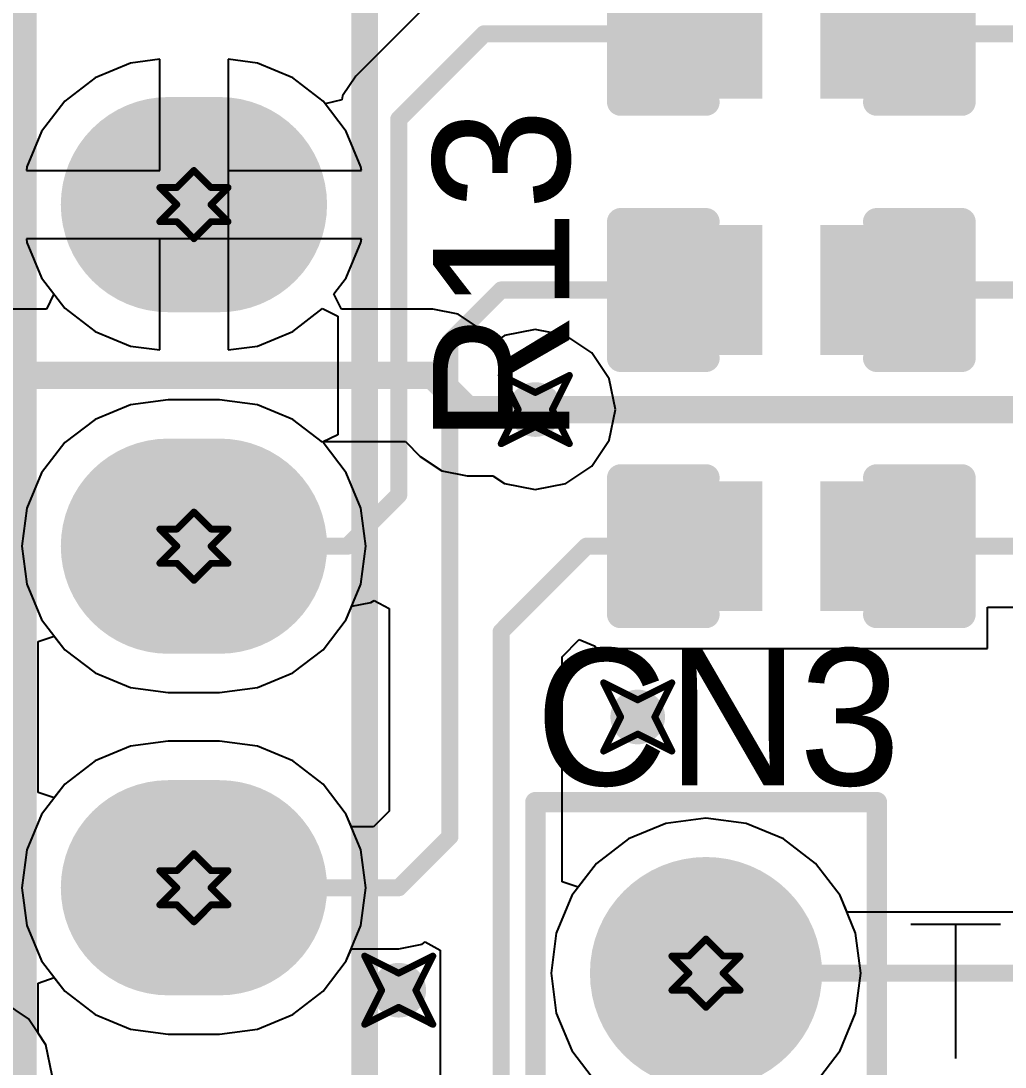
# Model space of a CAD drawing. Header units: millimetres. Extents: x 2.26 to 6.57, y 1.2 to 4.64.
# Drawn here: x 2.7576 to 3.0459, y 3.6506 to 3.9569 of the extents above; entities that cross this region are included whole.
import ezdxf

# ---------------------------------------------------------------- set-up
doc = ezdxf.new("R2010")
doc.units = ezdxf.units.MM
doc.header["$MEASUREMENT"] = 0
for name, color, linetype in [('BottomLayer', 5, 'Continuous'), ('BottomSolder', 6, 'Continuous'), ('DrillDrawing', 1, 'Continuous'), ('MultiLayer', 9, 'Continuous'), ('PadHoleLayer', 156, 'Continuous'), ('TopLayer', 1, 'Continuous'), ('TopOverlay', 2, 'Continuous'), ('TopPaste', 8, 'Continuous'), ('TopSolder', 216, 'Continuous'), ('ViaHoleLayer', 16, 'Continuous')]:
    doc.layers.add(name, color=color, linetype=linetype)

# ---------------------------------------------------------------- blocks, each defined once
blk = doc.blocks.new('1_6P_88')
at = {"layer": 'BottomLayer', "const_width": 0.055}
for points in [[(0.2, 0.0075), (0.2, -0.0075)], [(0.3, 0.0075), (0.3, -0.0075)], [(0.4, 0.0075), (0.4, -0.0075)]]:
    blk.add_lwpolyline(points, dxfattribs=at)
at = {"layer": 'BottomLayer', "const_width": 0.0275}
for points in [[(0.18625, 0.0075, 1), (0.21375, 0.0075, 1)], [(0.28625, 0.0075, 1), (0.31375, 0.0075, 1)], [(0.38625, 0.0075, 1), (0.41375, 0.0075, 1)], [(0.18625, -0.0075, 1), (0.21375, -0.0075, 1)], [(0.28625, -0.0075, 1), (0.31375, -0.0075, 1)], [(0.38625, -0.0075, 1), (0.41375, -0.0075, 1)]]:
    blk.add_lwpolyline(points, format="xyb", close=True, dxfattribs=at)
at = {"layer": 'BottomSolder', "const_width": 0.063}
for points in [[(0.2, 0.0075), (0.2, -0.0075)], [(0.3, 0.0075), (0.3, -0.0075)], [(0.4, 0.0075), (0.4, -0.0075)]]:
    blk.add_lwpolyline(points, dxfattribs=at)
at = {"layer": 'BottomSolder', "const_width": 0.0315}
for points in [[(0.18425, 0.0075, 1), (0.21575, 0.0075, 1)], [(0.28425, 0.0075, 1), (0.31575, 0.0075, 1)], [(0.38425, 0.0075, 1), (0.41575, 0.0075, 1)], [(0.18425, -0.0075, 1), (0.21575, -0.0075, 1)], [(0.28425, -0.0075, 1), (0.31575, -0.0075, 1)], [(0.38425, -0.0075, 1), (0.41575, -0.0075, 1)]]:
    blk.add_lwpolyline(points, format="xyb", close=True, dxfattribs=at)
at = {"layer": 'MultiLayer', "const_width": 0.055}
for points in [[(0.2, 0.0075), (0.2, -0.0075)], [(0.3, 0.0075), (0.3, -0.0075)], [(0.4, 0.0075), (0.4, -0.0075)]]:
    blk.add_lwpolyline(points, dxfattribs=at)
at = {"layer": 'MultiLayer', "const_width": 0.0275}
for points in [[(0.18625, 0.0075, 1), (0.21375, 0.0075, 1)], [(0.28625, 0.0075, 1), (0.31375, 0.0075, 1)], [(0.38625, 0.0075, 1), (0.41375, 0.0075, 1)], [(0.18625, -0.0075, 1), (0.21375, -0.0075, 1)], [(0.28625, -0.0075, 1), (0.31375, -0.0075, 1)], [(0.38625, -0.0075, 1), (0.41375, -0.0075, 1)]]:
    blk.add_lwpolyline(points, format="xyb", close=True, dxfattribs=at)
at = {"layer": 'PadHoleLayer', "const_width": 0.02}
for points in [[(0.19, 0, 1), (0.21, 0, 1)], [(0.29, 0, 1), (0.31, 0, 1)], [(0.39, 0, 1), (0.41, 0, 1)]]:
    blk.add_lwpolyline(points, format="xyb", close=True, dxfattribs=at)
at = {"layer": 'TopLayer', "const_width": 0.055}
for points in [[(0.2, 0.0075), (0.2, -0.0075)], [(0.3, 0.0075), (0.3, -0.0075)], [(0.4, 0.0075), (0.4, -0.0075)]]:
    blk.add_lwpolyline(points, dxfattribs=at)
at = {"layer": 'TopLayer', "const_width": 0.0275}
for points in [[(0.18625, 0.0075, 1), (0.21375, 0.0075, 1)], [(0.28625, 0.0075, 1), (0.31375, 0.0075, 1)], [(0.38625, 0.0075, 1), (0.41375, 0.0075, 1)], [(0.18625, -0.0075, 1), (0.21375, -0.0075, 1)], [(0.28625, -0.0075, 1), (0.31375, -0.0075, 1)], [(0.38625, -0.0075, 1), (0.41375, -0.0075, 1)]]:
    blk.add_lwpolyline(points, format="xyb", close=True, dxfattribs=at)
at = {"layer": 'TopOverlay', "const_width": 0.00787}
for points in [[(0.55, 0.05), (-0.05, 0.05)], [(0.55, -0.05), (-0.05, -0.05)]]:
    blk.add_lwpolyline(points, dxfattribs=at)
at = {"layer": 'TopSolder', "const_width": 0.063}
for points in [[(0.2, 0.0075), (0.2, -0.0075)], [(0.3, 0.0075), (0.3, -0.0075)], [(0.4, 0.0075), (0.4, -0.0075)]]:
    blk.add_lwpolyline(points, dxfattribs=at)
at = {"layer": 'TopSolder', "const_width": 0.0315}
for points in [[(0.18425, 0.0075, 1), (0.21575, 0.0075, 1)], [(0.28425, 0.0075, 1), (0.31575, 0.0075, 1)], [(0.38425, 0.0075, 1), (0.41575, 0.0075, 1)], [(0.18425, -0.0075, 1), (0.21575, -0.0075, 1)], [(0.28425, -0.0075, 1), (0.31575, -0.0075, 1)], [(0.38425, -0.0075, 1), (0.41575, -0.0075, 1)]]:
    blk.add_lwpolyline(points, format="xyb", close=True, dxfattribs=at)
blk = doc.blocks.new('SIP2_2_54_92')
at = {"layer": 'BottomLayer', "const_width": 0.03}
for points in [[(-0.015, 0, 1), (0.015, 0, 1)], [(0.085, 0, 1), (0.115, 0, 1)]]:
    blk.add_lwpolyline(points, format="xyb", close=True, dxfattribs=at)
at = {"layer": 'BottomSolder', "const_width": 0.034}
for points in [[(-0.017, 0, 1), (0.017, 0, 1)], [(0.083, 0, 1), (0.117, 0, 1)]]:
    blk.add_lwpolyline(points, format="xyb", close=True, dxfattribs=at)
at = {"layer": 'MultiLayer', "const_width": 0.03}
for points in [[(-0.015, 0, 1), (0.015, 0, 1)], [(0.085, 0, 1), (0.115, 0, 1)]]:
    blk.add_lwpolyline(points, format="xyb", close=True, dxfattribs=at)
at = {"layer": 'PadHoleLayer', "const_width": 0.02}
for points in [[(-0.01, 0, 1), (0.01, 0, 1)], [(0.09, 0, 1), (0.11, 0, 1)]]:
    blk.add_lwpolyline(points, format="xyb", close=True, dxfattribs=at)
at = {"layer": 'TopLayer', "const_width": 0.03}
for points in [[(-0.015, 0, 1), (0.015, 0, 1)], [(0.085, 0, 1), (0.115, 0, 1)]]:
    blk.add_lwpolyline(points, format="xyb", close=True, dxfattribs=at)
at = {"layer": 'TopOverlay', "const_width": 0.006}
for points in [[(-0.04996, 0.04996), (-0.04996, -0.05004)], [(-0.04996, 0.04996), (0.15004, 0.04996)], [(0.05004, 0.04996), (0.05004, -0.05004)], [(0.15004, 0.04996), (0.15004, -0.05004)], [(-0.04996, -0.05004), (0.15004, -0.05004)]]:
    blk.add_lwpolyline(points, dxfattribs=at)
at = {"layer": 'TopOverlay'}
for points, const_width in [([(-0.05146, 0.04996, 1), (-0.04846, 0.04996, 1)], 0.003), ([(-0.05146, 0.04996, 1), (-0.04846, 0.04996, 1)], 0.003), ([(0.04854, 0.04996, 1), (0.05154, 0.04996, 1)], 0.003), ([(0.14854, 0.04996, 1), (0.15154, 0.04996, 1)], 0.003), ([(0.14854, 0.04996, 1), (0.15154, 0.04996, 1)], 0.003), ([(-0.05146, -0.05004, 1), (-0.04846, -0.05004, 1)], 0.003), ([(-0.05146, -0.05004, 1), (-0.04846, -0.05004, 1)], 0.003), ([(0.04854, -0.05004, 1), (0.05154, -0.05004, 1)], 0.003), ([(0.14854, -0.05004, 1), (0.15154, -0.05004, 1)], 0.003), ([(0.14854, -0.05004, 1), (0.15154, -0.05004, 1)], 0.003), ([(0.00516, -0.075, 1), (-0.005, -0.075, 1)], 0.01), ([(-0.0075, -0.075, 1), (-0.0025, -0.075, 1)], 0.005), ([(0.00266, -0.075, 1), (0.00766, -0.075, 1)], 0.005)]:
    blk.add_lwpolyline(points, format="xyb", close=True, dxfattribs=dict(at, const_width=const_width))
at = {"layer": 'TopSolder', "const_width": 0.034}
for points in [[(-0.017, 0, 1), (0.017, 0, 1)], [(0.083, 0, 1), (0.117, 0, 1)]]:
    blk.add_lwpolyline(points, format="xyb", close=True, dxfattribs=at)
blk = doc.blocks.new('0603R_125')
at = {"layer": 'TopLayer'}
for points in [[(-0.0125, 0.015), (-0.0425, 0.015), (-0.0125, -0.015), (-0.0425, -0.015)], [(0.0425, 0.015), (0.0125, 0.015), (0.0425, -0.015), (0.0125, -0.015)]]:
    blk.add_solid(points, dxfattribs=at)
at = {"layer": 'TopOverlay', "const_width": 0.008}
for points in [[(-0.025, 0.02), (-0.05, 0.02)], [(-0.05, 0.02), (-0.05, -0.02)], [(0.05, 0.02), (0.025, 0.02)], [(0.05, 0.02), (0.05, -0.02)], [(-0.025, -0.02), (-0.05, -0.02)], [(0.05, -0.02), (0.025, -0.02)]]:
    blk.add_lwpolyline(points, dxfattribs=at)
at = {"layer": 'TopOverlay', "const_width": 0.004}
for points in [[(-0.052, 0.02, 1), (-0.048, 0.02, 1)], [(-0.052, 0.02, 1), (-0.048, 0.02, 1)], [(-0.027, 0.02, 1), (-0.023, 0.02, 1)], [(0.023, 0.02, 1), (0.027, 0.02, 1)], [(0.048, 0.02, 1), (0.052, 0.02, 1)], [(0.048, 0.02, 1), (0.052, 0.02, 1)], [(-0.052, -0.02, 1), (-0.048, -0.02, 1)], [(-0.052, -0.02, 1), (-0.048, -0.02, 1)], [(-0.027, -0.02, 1), (-0.023, -0.02, 1)], [(0.023, -0.02, 1), (0.027, -0.02, 1)], [(0.048, -0.02, 1), (0.052, -0.02, 1)], [(0.048, -0.02, 1), (0.052, -0.02, 1)]]:
    blk.add_lwpolyline(points, format="xyb", close=True, dxfattribs=at)
at = {"layer": 'TopPaste'}
for points in [[(-0.0125, 0.015), (-0.0425, 0.015), (-0.0125, -0.015), (-0.0425, -0.015)], [(0.0425, 0.015), (0.0125, 0.015), (0.0425, -0.015), (0.0125, -0.015)]]:
    blk.add_solid(points, dxfattribs=at)
at = {"layer": 'TopSolder'}
for points in [[(-0.0085, 0.019), (-0.0465, 0.019), (-0.0085, -0.019), (-0.0465, -0.019)], [(0.0465, 0.019), (0.0085, 0.019), (0.0465, -0.019), (0.0085, -0.019)]]:
    blk.add_solid(points, dxfattribs=at)
blk = doc.blocks.new('0603R_126')
at = {"layer": 'TopLayer'}
for points in [[(-0.0125, 0.015), (-0.0425, 0.015), (-0.0125, -0.015), (-0.0425, -0.015)], [(0.0425, 0.015), (0.0125, 0.015), (0.0425, -0.015), (0.0125, -0.015)]]:
    blk.add_solid(points, dxfattribs=at)
at = {"layer": 'TopOverlay', "const_width": 0.008}
for points in [[(-0.025, 0.02), (-0.05, 0.02)], [(-0.05, 0.02), (-0.05, -0.02)], [(0.05, 0.02), (0.025, 0.02)], [(0.05, 0.02), (0.05, -0.02)], [(-0.025, -0.02), (-0.05, -0.02)], [(0.05, -0.02), (0.025, -0.02)]]:
    blk.add_lwpolyline(points, dxfattribs=at)
at = {"layer": 'TopOverlay', "const_width": 0.004}
for points in [[(-0.052, 0.02, 1), (-0.048, 0.02, 1)], [(-0.052, 0.02, 1), (-0.048, 0.02, 1)], [(-0.027, 0.02, 1), (-0.023, 0.02, 1)], [(0.023, 0.02, 1), (0.027, 0.02, 1)], [(0.048, 0.02, 1), (0.052, 0.02, 1)], [(0.048, 0.02, 1), (0.052, 0.02, 1)], [(-0.052, -0.02, 1), (-0.048, -0.02, 1)], [(-0.052, -0.02, 1), (-0.048, -0.02, 1)], [(-0.027, -0.02, 1), (-0.023, -0.02, 1)], [(0.023, -0.02, 1), (0.027, -0.02, 1)], [(0.048, -0.02, 1), (0.052, -0.02, 1)], [(0.048, -0.02, 1), (0.052, -0.02, 1)]]:
    blk.add_lwpolyline(points, format="xyb", close=True, dxfattribs=at)
at = {"layer": 'TopPaste'}
for points in [[(-0.0125, 0.015), (-0.0425, 0.015), (-0.0125, -0.015), (-0.0425, -0.015)], [(0.0425, 0.015), (0.0125, 0.015), (0.0425, -0.015), (0.0125, -0.015)]]:
    blk.add_solid(points, dxfattribs=at)
at = {"layer": 'TopSolder'}
for points in [[(-0.0085, 0.019), (-0.0465, 0.019), (-0.0085, -0.019), (-0.0465, -0.019)], [(0.0465, 0.019), (0.0085, 0.019), (0.0465, -0.019), (0.0085, -0.019)]]:
    blk.add_solid(points, dxfattribs=at)
blk = doc.blocks.new('0603R_127')
at = {"layer": 'TopLayer'}
for points in [[(-0.0125, 0.015), (-0.0425, 0.015), (-0.0125, -0.015), (-0.0425, -0.015)], [(0.0425, 0.015), (0.0125, 0.015), (0.0425, -0.015), (0.0125, -0.015)]]:
    blk.add_solid(points, dxfattribs=at)
at = {"layer": 'TopOverlay', "const_width": 0.008}
for points in [[(-0.025, 0.02), (-0.05, 0.02)], [(-0.05, 0.02), (-0.05, -0.02)], [(0.05, 0.02), (0.025, 0.02)], [(0.05, 0.02), (0.05, -0.02)], [(-0.025, -0.02), (-0.05, -0.02)], [(0.05, -0.02), (0.025, -0.02)]]:
    blk.add_lwpolyline(points, dxfattribs=at)
at = {"layer": 'TopOverlay', "const_width": 0.004}
for points in [[(-0.052, 0.02, 1), (-0.048, 0.02, 1)], [(-0.052, 0.02, 1), (-0.048, 0.02, 1)], [(-0.027, 0.02, 1), (-0.023, 0.02, 1)], [(0.023, 0.02, 1), (0.027, 0.02, 1)], [(0.048, 0.02, 1), (0.052, 0.02, 1)], [(0.048, 0.02, 1), (0.052, 0.02, 1)], [(-0.052, -0.02, 1), (-0.048, -0.02, 1)], [(-0.052, -0.02, 1), (-0.048, -0.02, 1)], [(-0.027, -0.02, 1), (-0.023, -0.02, 1)], [(0.023, -0.02, 1), (0.027, -0.02, 1)], [(0.048, -0.02, 1), (0.052, -0.02, 1)], [(0.048, -0.02, 1), (0.052, -0.02, 1)]]:
    blk.add_lwpolyline(points, format="xyb", close=True, dxfattribs=at)
at = {"layer": 'TopPaste'}
for points in [[(-0.0125, 0.015), (-0.0425, 0.015), (-0.0125, -0.015), (-0.0425, -0.015)], [(0.0425, 0.015), (0.0125, 0.015), (0.0425, -0.015), (0.0125, -0.015)]]:
    blk.add_solid(points, dxfattribs=at)
at = {"layer": 'TopSolder'}
for points in [[(-0.0085, 0.019), (-0.0465, 0.019), (-0.0085, -0.019), (-0.0465, -0.019)], [(0.0465, 0.019), (0.0085, 0.019), (0.0465, -0.019), (0.0085, -0.019)]]:
    blk.add_solid(points, dxfattribs=at)

msp = doc.modelspace()

# ---------------------------------------------------------------- linework, layer by layer
at = {"layer": 'BottomLayer'}
for p, q in [((2.79827, 3.94569), (2.78967, 3.94456)), ((2.79827, 3.91315), (2.79827, 3.94569)), ((2.82686, 3.94456), (2.81827, 3.94569)), ((2.81827, 3.94569), (2.81827, 3.91315)), ((2.78967, 3.94456), (2.77933, 3.94027)), ((2.8372, 3.94027), (2.82686, 3.94456)), ((2.77933, 3.94027), (2.77046, 3.93346)), ((2.84608, 3.93346), (2.8372, 3.94027)), ((2.77046, 3.93346), (2.76364, 3.92458)), ((2.85289, 3.92458), (2.84608, 3.93346)), ((2.76364, 3.92458), (2.75936, 3.91424)), ((2.85717, 3.91424), (2.85289, 3.92458)), ((2.75936, 3.91424), (2.75922, 3.91315)), ((2.85732, 3.91315), (2.85717, 3.91424)), ((2.75922, 3.91315), (2.79827, 3.91315)), ((2.81827, 3.91315), (2.85732, 3.91315)), ((2.85732, 3.89315), (2.75922, 3.89315)), ((2.75922, 3.89315), (2.75936, 3.89205)), ((2.85717, 3.89205), (2.85732, 3.89315)), ((2.75936, 3.89205), (2.76364, 3.88172)), ((2.85289, 3.88172), (2.85717, 3.89205)), ((2.76364, 3.88172), (2.76726, 3.87701)), ((2.84928, 3.87701), (2.85289, 3.88172)), ((2.76726, 3.87701), (2.76505, 3.87252)), ((2.85149, 3.87252), (2.84928, 3.87701)), ((2.76505, 3.87252), (2.75327, 3.87252)), ((2.87827, 3.87252), (2.85149, 3.87252)), ((2.88568, 3.87105), (2.87827, 3.87252)), ((2.89197, 3.86685), (2.88568, 3.87105)), ((2.89612, 3.86269), (2.89197, 3.86685)), ((2.90827, 3.8666), (2.89929, 3.86482)), ((2.91724, 3.86482), (2.90827, 3.8666)), ((2.89929, 3.86482), (2.89612, 3.86269)), ((2.92485, 3.85973), (2.91724, 3.86482)), ((2.92993, 3.85212), (2.92485, 3.85973)), ((2.93172, 3.84315), (2.92993, 3.85212)), ((2.92993, 3.83418), (2.93172, 3.84315)), ((2.84608, 3.83346), (2.84619, 3.83378)), ((2.85289, 3.82458), (2.84608, 3.83346)), ((2.84619, 3.83378), (2.87024, 3.83378)), ((2.87024, 3.83378), (2.87457, 3.82945)), ((2.92485, 3.82657), (2.92993, 3.83418)), ((2.87457, 3.82945), (2.88085, 3.82525)), ((2.91724, 3.82148), (2.92485, 3.82657)), ((2.85717, 3.81424), (2.85289, 3.82458)), ((2.88085, 3.82525), (2.88827, 3.82378)), ((2.88827, 3.82378), (2.89586, 3.82378)), ((2.89586, 3.82378), (2.89929, 3.82148)), ((2.89929, 3.82148), (2.90827, 3.8197)), ((2.90827, 3.8197), (2.91724, 3.82148)), ((2.85863, 3.80315), (2.85717, 3.81424)), ((2.85717, 3.79205), (2.85863, 3.80315)), ((2.85289, 3.78172), (2.85717, 3.79205)), ((2.84608, 3.77284), (2.85289, 3.78172)), ((2.76264, 3.77525), (2.76737, 3.77685)), ((2.76737, 3.77685), (2.77046, 3.77284)), ((2.76264, 3.73105), (2.76264, 3.77525)), ((2.77046, 3.77284), (2.77933, 3.76603)), ((2.8372, 3.76603), (2.84608, 3.77284)), ((2.77933, 3.76603), (2.78967, 3.76174)), ((2.82686, 3.76174), (2.8372, 3.76603)), ((2.78967, 3.76174), (2.80077, 3.76028)), ((2.81577, 3.76028), (2.82686, 3.76174)), ((2.80077, 3.76028), (2.81577, 3.76028)), ((2.80077, 3.74602), (2.78967, 3.74456)), ((2.81577, 3.74602), (2.80077, 3.74602)), ((2.82686, 3.74456), (2.81577, 3.74602)), ((2.78967, 3.74456), (2.77933, 3.74027)), ((2.8372, 3.74027), (2.82686, 3.74456)), ((2.77933, 3.74027), (2.77046, 3.73346)), ((2.84608, 3.73346), (2.8372, 3.74027)), ((2.76737, 3.72944), (2.76264, 3.73105)), ((2.77046, 3.73346), (2.76737, 3.72944)), ((2.85289, 3.72458), (2.84608, 3.73346)), ((2.85717, 3.71424), (2.85289, 3.72458)), ((2.94652, 3.72199), (2.93557, 3.71746)), ((2.95827, 3.72354), (2.94652, 3.72199)), ((2.97002, 3.72199), (2.95827, 3.72354)), ((2.98096, 3.71746), (2.97002, 3.72199)), ((2.93557, 3.71746), (2.92617, 3.71024)), ((2.99036, 3.71024), (2.98096, 3.71746)), ((2.85863, 3.70315), (2.85717, 3.71424)), ((2.92617, 3.71024), (2.91896, 3.70084)), ((2.99758, 3.70084), (2.99036, 3.71024)), ((2.85717, 3.69205), (2.85863, 3.70315)), ((2.91896, 3.70084), (2.91443, 3.6899)), ((3.00211, 3.6899), (2.99758, 3.70084)), ((2.85289, 3.68172), (2.85717, 3.69205)), ((2.91443, 3.6899), (2.91288, 3.67815)), ((3.00366, 3.67815), (3.00211, 3.6899)), ((2.84608, 3.67284), (2.85289, 3.68172)), ((2.76264, 3.67525), (2.76737, 3.67685)), ((2.76737, 3.67685), (2.77046, 3.67284)), ((2.91288, 3.67815), (2.91443, 3.6664)), ((3.00211, 3.6664), (3.00366, 3.67815)), ((2.76264, 3.66056), (2.76264, 3.67525)), ((2.77046, 3.67284), (2.77933, 3.66603)), ((2.8372, 3.66603), (2.84608, 3.67284)), ((2.91443, 3.6664), (2.91896, 3.65546)), ((2.99758, 3.65546), (3.00211, 3.6664)), ((2.77933, 3.66603), (2.78967, 3.66174)), ((2.82686, 3.66174), (2.8372, 3.66603)), ((2.76493, 3.65712), (2.76264, 3.66056)), ((2.78967, 3.66174), (2.80077, 3.66028)), ((2.80077, 3.66028), (2.81577, 3.66028)), ((2.81577, 3.66028), (2.82686, 3.66174)), ((2.76672, 3.64815), (2.76493, 3.65712)), ((2.91896, 3.65546), (2.92617, 3.64606)), ((2.99036, 3.64606), (2.99758, 3.65546))]:
    msp.add_line(p, q, dxfattribs=at)
at = {"layer": 'BottomLayer', "const_width": 0.008}
for points in [[(2.75327, 3.85315), (2.87827, 3.85315)], [(2.87827, 3.85315), (2.88827, 3.84315)], [(2.88827, 3.84315), (2.90827, 3.84315)]]:
    msp.add_lwpolyline(points, dxfattribs=at)
at = {"layer": 'BottomLayer'}
for points, const_width in [([(2.87627, 3.85315, 1), (2.88027, 3.85315, 1)], 0.004), ([(2.87627, 3.85315, 1), (2.88027, 3.85315, 1)], 0.004), ([(2.90427, 3.84315, 1), (2.91227, 3.84315, 1)], 0.008), ([(2.88627, 3.84315, 1), (2.89027, 3.84315, 1)], 0.004), ([(2.88627, 3.84315, 1), (2.89027, 3.84315, 1)], 0.004), ([(2.90627, 3.84315, 1), (2.91027, 3.84315, 1)], 0.004), ([(2.93427, 3.75315, 1), (2.94227, 3.75315, 1)], 0.008), ([(2.86427, 3.67315, 1), (2.87227, 3.67315, 1)], 0.008)]:
    msp.add_lwpolyline(points, format="xyb", close=True, dxfattribs=dict(at, const_width=const_width))
at = {"layer": 'DrillDrawing', "const_width": 0.002}
for points in [[(2.80327, 3.90815), (2.80827, 3.91315)], [(2.80827, 3.91315), (2.81327, 3.90815)], [(2.79827, 3.90815), (2.80327, 3.90315)], [(2.79827, 3.90815), (2.80327, 3.90815)], [(2.81327, 3.90815), (2.81827, 3.90815)], [(2.81327, 3.90315), (2.81827, 3.90815)], [(2.79827, 3.89815), (2.80327, 3.90315)], [(2.81327, 3.90315), (2.81827, 3.89815)], [(2.79827, 3.89815), (2.80327, 3.89815)], [(2.80327, 3.89815), (2.80827, 3.89315)], [(2.80827, 3.89315), (2.81327, 3.89815)], [(2.81327, 3.89815), (2.81827, 3.89815)], [(2.89827, 3.85315), (2.90827, 3.84815)], [(2.89827, 3.85315), (2.90327, 3.84315)], [(2.90827, 3.84815), (2.91827, 3.85315)], [(2.91327, 3.84315), (2.91827, 3.85315)], [(2.89827, 3.83315), (2.90327, 3.84315)], [(2.91327, 3.84315), (2.91827, 3.83315)], [(2.89827, 3.83315), (2.90827, 3.83815)], [(2.90827, 3.83815), (2.91827, 3.83315)], [(2.80327, 3.80815), (2.80827, 3.81315)], [(2.80827, 3.81315), (2.81327, 3.80815)], [(2.79827, 3.80815), (2.80327, 3.80315)], [(2.79827, 3.80815), (2.80327, 3.80815)], [(2.81327, 3.80815), (2.81827, 3.80815)], [(2.81327, 3.80315), (2.81827, 3.80815)], [(2.79827, 3.79815), (2.80327, 3.80315)], [(2.81327, 3.80315), (2.81827, 3.79815)], [(2.79827, 3.79815), (2.80327, 3.79815)], [(2.80327, 3.79815), (2.80827, 3.79315)], [(2.80827, 3.79315), (2.81327, 3.79815)], [(2.81327, 3.79815), (2.81827, 3.79815)], [(2.92827, 3.76315), (2.93827, 3.75815)], [(2.92827, 3.76315), (2.93327, 3.75315)], [(2.93827, 3.75815), (2.94827, 3.76315)], [(2.94327, 3.75315), (2.94827, 3.76315)], [(2.92827, 3.74315), (2.93327, 3.75315)], [(2.94327, 3.75315), (2.94827, 3.74315)], [(2.92827, 3.74315), (2.93827, 3.74815)], [(2.93827, 3.74815), (2.94827, 3.74315)], [(2.80327, 3.70815), (2.80827, 3.71315)], [(2.80827, 3.71315), (2.81327, 3.70815)], [(2.79827, 3.70815), (2.80327, 3.70315)], [(2.79827, 3.70815), (2.80327, 3.70815)], [(2.81327, 3.70815), (2.81827, 3.70815)], [(2.81327, 3.70315), (2.81827, 3.70815)], [(2.79827, 3.69815), (2.80327, 3.70315)], [(2.81327, 3.70315), (2.81827, 3.69815)], [(2.79827, 3.69815), (2.80327, 3.69815)], [(2.80327, 3.69815), (2.80827, 3.69315)], [(2.80827, 3.69315), (2.81327, 3.69815)], [(2.81327, 3.69815), (2.81827, 3.69815)], [(2.95327, 3.68315), (2.95827, 3.68815)], [(2.95827, 3.68815), (2.96327, 3.68315)], [(2.85827, 3.68315), (2.86827, 3.67815)], [(2.85827, 3.68315), (2.86327, 3.67315)], [(2.86827, 3.67815), (2.87827, 3.68315)], [(2.87327, 3.67315), (2.87827, 3.68315)], [(2.94827, 3.68315), (2.95327, 3.67815)], [(2.94827, 3.68315), (2.95327, 3.68315)], [(2.96327, 3.68315), (2.96827, 3.68315)], [(2.96327, 3.67815), (2.96827, 3.68315)], [(2.94827, 3.67315), (2.95327, 3.67815)], [(2.96327, 3.67815), (2.96827, 3.67315)], [(2.85827, 3.66315), (2.86327, 3.67315)], [(2.87327, 3.67315), (2.87827, 3.66315)], [(2.94827, 3.67315), (2.95327, 3.67315)], [(2.95327, 3.67315), (2.95827, 3.66815)], [(2.95827, 3.66815), (2.96327, 3.67315)], [(2.96327, 3.67315), (2.96827, 3.67315)], [(2.85827, 3.66315), (2.86827, 3.66815)], [(2.86827, 3.66815), (2.87827, 3.66315)]]:
    msp.add_lwpolyline(points, dxfattribs=at)
at = {"layer": 'DrillDrawing', "const_width": 0.001}
for points in [[(2.80777, 3.91315, 1), (2.80877, 3.91315, 1)], [(2.80777, 3.91315, 1), (2.80877, 3.91315, 1)], [(2.79777, 3.90815, 1), (2.79877, 3.90815, 1)], [(2.79777, 3.90815, 1), (2.79877, 3.90815, 1)], [(2.80277, 3.90815, 1), (2.80377, 3.90815, 1)], [(2.80277, 3.90815, 1), (2.80377, 3.90815, 1)], [(2.81277, 3.90815, 1), (2.81377, 3.90815, 1)], [(2.81277, 3.90815, 1), (2.81377, 3.90815, 1)], [(2.81777, 3.90815, 1), (2.81877, 3.90815, 1)], [(2.81777, 3.90815, 1), (2.81877, 3.90815, 1)], [(2.80277, 3.90315, 1), (2.80377, 3.90315, 1)], [(2.80277, 3.90315, 1), (2.80377, 3.90315, 1)], [(2.81277, 3.90315, 1), (2.81377, 3.90315, 1)], [(2.81277, 3.90315, 1), (2.81377, 3.90315, 1)], [(2.79777, 3.89815, 1), (2.79877, 3.89815, 1)], [(2.79777, 3.89815, 1), (2.79877, 3.89815, 1)], [(2.80277, 3.89815, 1), (2.80377, 3.89815, 1)], [(2.80277, 3.89815, 1), (2.80377, 3.89815, 1)], [(2.81277, 3.89815, 1), (2.81377, 3.89815, 1)], [(2.81277, 3.89815, 1), (2.81377, 3.89815, 1)], [(2.81777, 3.89815, 1), (2.81877, 3.89815, 1)], [(2.81777, 3.89815, 1), (2.81877, 3.89815, 1)], [(2.80777, 3.89315, 1), (2.80877, 3.89315, 1)], [(2.80777, 3.89315, 1), (2.80877, 3.89315, 1)], [(2.89777, 3.85315, 1), (2.89877, 3.85315, 1)], [(2.89777, 3.85315, 1), (2.89877, 3.85315, 1)], [(2.91777, 3.85315, 1), (2.91877, 3.85315, 1)], [(2.91777, 3.85315, 1), (2.91877, 3.85315, 1)], [(2.90777, 3.84815, 1), (2.90877, 3.84815, 1)], [(2.90777, 3.84815, 1), (2.90877, 3.84815, 1)], [(2.90277, 3.84315, 1), (2.90377, 3.84315, 1)], [(2.90277, 3.84315, 1), (2.90377, 3.84315, 1)], [(2.91277, 3.84315, 1), (2.91377, 3.84315, 1)], [(2.91277, 3.84315, 1), (2.91377, 3.84315, 1)], [(2.90777, 3.83815, 1), (2.90877, 3.83815, 1)], [(2.90777, 3.83815, 1), (2.90877, 3.83815, 1)], [(2.89777, 3.83315, 1), (2.89877, 3.83315, 1)], [(2.89777, 3.83315, 1), (2.89877, 3.83315, 1)], [(2.91777, 3.83315, 1), (2.91877, 3.83315, 1)], [(2.91777, 3.83315, 1), (2.91877, 3.83315, 1)], [(2.80777, 3.81315, 1), (2.80877, 3.81315, 1)], [(2.80777, 3.81315, 1), (2.80877, 3.81315, 1)], [(2.79777, 3.80815, 1), (2.79877, 3.80815, 1)], [(2.79777, 3.80815, 1), (2.79877, 3.80815, 1)], [(2.80277, 3.80815, 1), (2.80377, 3.80815, 1)], [(2.80277, 3.80815, 1), (2.80377, 3.80815, 1)], [(2.81277, 3.80815, 1), (2.81377, 3.80815, 1)], [(2.81277, 3.80815, 1), (2.81377, 3.80815, 1)], [(2.81777, 3.80815, 1), (2.81877, 3.80815, 1)], [(2.81777, 3.80815, 1), (2.81877, 3.80815, 1)], [(2.80277, 3.80315, 1), (2.80377, 3.80315, 1)], [(2.80277, 3.80315, 1), (2.80377, 3.80315, 1)], [(2.81277, 3.80315, 1), (2.81377, 3.80315, 1)], [(2.81277, 3.80315, 1), (2.81377, 3.80315, 1)], [(2.79777, 3.79815, 1), (2.79877, 3.79815, 1)], [(2.79777, 3.79815, 1), (2.79877, 3.79815, 1)], [(2.80277, 3.79815, 1), (2.80377, 3.79815, 1)], [(2.80277, 3.79815, 1), (2.80377, 3.79815, 1)], [(2.81277, 3.79815, 1), (2.81377, 3.79815, 1)], [(2.81277, 3.79815, 1), (2.81377, 3.79815, 1)], [(2.81777, 3.79815, 1), (2.81877, 3.79815, 1)], [(2.81777, 3.79815, 1), (2.81877, 3.79815, 1)], [(2.80777, 3.79315, 1), (2.80877, 3.79315, 1)], [(2.80777, 3.79315, 1), (2.80877, 3.79315, 1)], [(2.92777, 3.76315, 1), (2.92877, 3.76315, 1)], [(2.92777, 3.76315, 1), (2.92877, 3.76315, 1)], [(2.94777, 3.76315, 1), (2.94877, 3.76315, 1)], [(2.94777, 3.76315, 1), (2.94877, 3.76315, 1)], [(2.93777, 3.75815, 1), (2.93877, 3.75815, 1)], [(2.93777, 3.75815, 1), (2.93877, 3.75815, 1)], [(2.93277, 3.75315, 1), (2.93377, 3.75315, 1)], [(2.93277, 3.75315, 1), (2.93377, 3.75315, 1)], [(2.94277, 3.75315, 1), (2.94377, 3.75315, 1)], [(2.94277, 3.75315, 1), (2.94377, 3.75315, 1)], [(2.93777, 3.74815, 1), (2.93877, 3.74815, 1)], [(2.93777, 3.74815, 1), (2.93877, 3.74815, 1)], [(2.92777, 3.74315, 1), (2.92877, 3.74315, 1)], [(2.92777, 3.74315, 1), (2.92877, 3.74315, 1)], [(2.94777, 3.74315, 1), (2.94877, 3.74315, 1)], [(2.94777, 3.74315, 1), (2.94877, 3.74315, 1)], [(2.80777, 3.71315, 1), (2.80877, 3.71315, 1)], [(2.80777, 3.71315, 1), (2.80877, 3.71315, 1)], [(2.79777, 3.70815, 1), (2.79877, 3.70815, 1)], [(2.79777, 3.70815, 1), (2.79877, 3.70815, 1)], [(2.80277, 3.70815, 1), (2.80377, 3.70815, 1)], [(2.80277, 3.70815, 1), (2.80377, 3.70815, 1)], [(2.81277, 3.70815, 1), (2.81377, 3.70815, 1)], [(2.81277, 3.70815, 1), (2.81377, 3.70815, 1)], [(2.81777, 3.70815, 1), (2.81877, 3.70815, 1)], [(2.81777, 3.70815, 1), (2.81877, 3.70815, 1)], [(2.80277, 3.70315, 1), (2.80377, 3.70315, 1)], [(2.80277, 3.70315, 1), (2.80377, 3.70315, 1)], [(2.81277, 3.70315, 1), (2.81377, 3.70315, 1)], [(2.81277, 3.70315, 1), (2.81377, 3.70315, 1)], [(2.79777, 3.69815, 1), (2.79877, 3.69815, 1)], [(2.79777, 3.69815, 1), (2.79877, 3.69815, 1)], [(2.80277, 3.69815, 1), (2.80377, 3.69815, 1)], [(2.80277, 3.69815, 1), (2.80377, 3.69815, 1)], [(2.81277, 3.69815, 1), (2.81377, 3.69815, 1)], [(2.81277, 3.69815, 1), (2.81377, 3.69815, 1)], [(2.81777, 3.69815, 1), (2.81877, 3.69815, 1)], [(2.81777, 3.69815, 1), (2.81877, 3.69815, 1)], [(2.80777, 3.69315, 1), (2.80877, 3.69315, 1)], [(2.80777, 3.69315, 1), (2.80877, 3.69315, 1)], [(2.95777, 3.68815, 1), (2.95877, 3.68815, 1)], [(2.95777, 3.68815, 1), (2.95877, 3.68815, 1)], [(2.85777, 3.68315, 1), (2.85877, 3.68315, 1)], [(2.85777, 3.68315, 1), (2.85877, 3.68315, 1)], [(2.87777, 3.68315, 1), (2.87877, 3.68315, 1)], [(2.87777, 3.68315, 1), (2.87877, 3.68315, 1)], [(2.94777, 3.68315, 1), (2.94877, 3.68315, 1)], [(2.94777, 3.68315, 1), (2.94877, 3.68315, 1)], [(2.95277, 3.68315, 1), (2.95377, 3.68315, 1)], [(2.95277, 3.68315, 1), (2.95377, 3.68315, 1)], [(2.96277, 3.68315, 1), (2.96377, 3.68315, 1)], [(2.96277, 3.68315, 1), (2.96377, 3.68315, 1)], [(2.96777, 3.68315, 1), (2.96877, 3.68315, 1)], [(2.96777, 3.68315, 1), (2.96877, 3.68315, 1)], [(2.86777, 3.67815, 1), (2.86877, 3.67815, 1)], [(2.86777, 3.67815, 1), (2.86877, 3.67815, 1)], [(2.95277, 3.67815, 1), (2.95377, 3.67815, 1)], [(2.95277, 3.67815, 1), (2.95377, 3.67815, 1)], [(2.96277, 3.67815, 1), (2.96377, 3.67815, 1)], [(2.96277, 3.67815, 1), (2.96377, 3.67815, 1)], [(2.86277, 3.67315, 1), (2.86377, 3.67315, 1)], [(2.86277, 3.67315, 1), (2.86377, 3.67315, 1)], [(2.87277, 3.67315, 1), (2.87377, 3.67315, 1)], [(2.87277, 3.67315, 1), (2.87377, 3.67315, 1)], [(2.94777, 3.67315, 1), (2.94877, 3.67315, 1)], [(2.94777, 3.67315, 1), (2.94877, 3.67315, 1)], [(2.95277, 3.67315, 1), (2.95377, 3.67315, 1)], [(2.95277, 3.67315, 1), (2.95377, 3.67315, 1)], [(2.96277, 3.67315, 1), (2.96377, 3.67315, 1)], [(2.96277, 3.67315, 1), (2.96377, 3.67315, 1)], [(2.96777, 3.67315, 1), (2.96877, 3.67315, 1)], [(2.96777, 3.67315, 1), (2.96877, 3.67315, 1)], [(2.86777, 3.66815, 1), (2.86877, 3.66815, 1)], [(2.86777, 3.66815, 1), (2.86877, 3.66815, 1)], [(2.95777, 3.66815, 1), (2.95877, 3.66815, 1)], [(2.95777, 3.66815, 1), (2.95877, 3.66815, 1)], [(2.85777, 3.66315, 1), (2.85877, 3.66315, 1)], [(2.85777, 3.66315, 1), (2.85877, 3.66315, 1)], [(2.87777, 3.66315, 1), (2.87877, 3.66315, 1)], [(2.87777, 3.66315, 1), (2.87877, 3.66315, 1)]]:
    msp.add_lwpolyline(points, format="xyb", close=True, dxfattribs=at)
at = {"layer": 'MultiLayer', "const_width": 0.008}
for points in [[(2.90427, 3.84315, 1), (2.91227, 3.84315, 1)], [(2.93427, 3.75315, 1), (2.94227, 3.75315, 1)], [(2.86427, 3.67315, 1), (2.87227, 3.67315, 1)]]:
    msp.add_lwpolyline(points, format="xyb", close=True, dxfattribs=at)
at = {"layer": 'TopLayer'}
for p, q in [((2.88065, 3.96577), (2.85565, 3.94077)), ((2.79827, 3.94569), (2.78967, 3.94456)), ((2.79827, 3.91315), (2.79827, 3.94569)), ((2.82686, 3.94456), (2.81827, 3.94569)), ((2.81827, 3.94569), (2.81827, 3.90314)), ((2.78967, 3.94456), (2.77933, 3.94027)), ((2.8372, 3.94027), (2.82686, 3.94456)), ((2.77933, 3.94027), (2.77046, 3.93346)), ((2.84608, 3.93346), (2.8372, 3.94027)), ((2.85565, 3.94077), (2.85178, 3.93498)), ((2.77046, 3.93346), (2.76364, 3.92458)), ((2.84668, 3.93268), (2.84608, 3.93346)), ((2.85155, 3.93381), (2.84668, 3.93268)), ((2.85178, 3.93498), (2.85155, 3.93381)), ((2.76364, 3.92458), (2.75936, 3.91424)), ((2.75936, 3.91424), (2.75922, 3.91315)), ((2.75922, 3.91315), (2.79827, 3.91315)), ((2.81827, 3.90314), (2.81827, 3.86061)), ((2.79827, 3.89315), (2.75922, 3.89315)), ((2.75922, 3.89315), (2.75936, 3.89205)), ((2.79827, 3.86061), (2.79827, 3.89315)), ((2.75936, 3.89205), (2.76364, 3.88172)), ((2.76364, 3.88172), (2.77046, 3.87284)), ((2.77046, 3.87284), (2.77933, 3.86603)), ((2.8372, 3.86603), (2.84594, 3.87273)), ((2.84594, 3.87273), (2.85042, 3.87052)), ((2.85042, 3.87052), (2.85042, 3.83578)), ((2.77933, 3.86603), (2.78967, 3.86174)), ((2.82686, 3.86174), (2.8372, 3.86603)), ((2.78967, 3.86174), (2.79827, 3.86061)), ((2.81827, 3.86061), (2.82686, 3.86174)), ((2.78967, 3.84456), (2.77933, 3.84027)), ((2.80077, 3.84602), (2.78967, 3.84456)), ((2.81577, 3.84602), (2.80077, 3.84602)), ((2.82686, 3.84456), (2.81577, 3.84602)), ((2.8372, 3.84027), (2.82686, 3.84456)), ((2.77933, 3.84027), (2.77046, 3.83346)), ((2.84594, 3.83357), (2.8372, 3.84027)), ((2.85042, 3.83578), (2.84594, 3.83357)), ((2.77046, 3.83346), (2.76364, 3.82458)), ((2.76364, 3.82458), (2.75936, 3.81424)), ((2.75936, 3.81424), (2.7579, 3.80315)), ((2.7579, 3.80315), (2.75936, 3.79205)), ((2.75936, 3.79205), (2.76364, 3.78172)), ((2.85448, 3.78555), (2.8601, 3.78667)), ((2.8601, 3.78667), (2.86102, 3.78728)), ((2.86102, 3.78728), (2.86542, 3.78492)), ((2.85289, 3.78172), (2.85448, 3.78555)), ((2.86542, 3.78492), (2.86542, 3.72554)), ((3.04077, 3.77315), (3.04077, 3.78531)), ((3.04077, 3.78531), (3.11357, 3.78531)), ((2.76364, 3.78172), (2.77046, 3.77284)), ((2.84608, 3.77284), (2.85289, 3.78172)), ((2.91611, 3.77076), (2.92115, 3.7758)), ((2.92115, 3.7758), (2.92577, 3.77388)), ((2.92577, 3.77388), (2.92577, 3.77315)), ((2.77046, 3.77284), (2.77933, 3.76603)), ((2.8372, 3.76603), (2.84608, 3.77284)), ((2.91611, 3.70491), (2.91611, 3.77076)), ((2.92577, 3.77315), (3.04077, 3.77315)), ((2.77933, 3.76603), (2.78967, 3.76174)), ((2.82686, 3.76174), (2.8372, 3.76603)), ((2.78967, 3.76174), (2.80077, 3.76028)), ((2.81577, 3.76028), (2.82686, 3.76174)), ((2.80077, 3.76028), (2.81577, 3.76028)), ((2.80077, 3.74602), (2.78967, 3.74456)), ((2.81577, 3.74602), (2.80077, 3.74602)), ((2.82686, 3.74456), (2.81577, 3.74602)), ((2.78967, 3.74456), (2.77933, 3.74027)), ((2.8372, 3.74027), (2.82686, 3.74456)), ((2.77933, 3.74027), (2.77046, 3.73346)), ((2.84608, 3.73346), (2.8372, 3.74027)), ((2.77046, 3.73346), (2.76364, 3.72458)), ((2.85289, 3.72458), (2.84608, 3.73346)), ((2.76364, 3.72458), (2.75936, 3.71424)), ((2.85438, 3.72099), (2.85289, 3.72458)), ((2.86542, 3.72554), (2.86088, 3.72099)), ((2.94652, 3.72199), (2.93557, 3.71746)), ((2.95827, 3.72354), (2.94652, 3.72199)), ((2.97002, 3.72199), (2.95827, 3.72354)), ((2.98096, 3.71746), (2.97002, 3.72199)), ((2.86088, 3.72099), (2.85438, 3.72099)), ((2.93557, 3.71746), (2.92617, 3.71024)), ((2.99036, 3.71024), (2.98096, 3.71746)), ((2.75936, 3.71424), (2.7579, 3.70315)), ((2.92617, 3.71024), (2.92085, 3.7033)), ((2.99758, 3.70084), (2.99036, 3.71024)), ((2.7579, 3.70315), (2.75936, 3.69205)), ((2.92085, 3.7033), (2.91611, 3.70491)), ((2.99958, 3.69599), (2.99758, 3.70084)), ((3.06327, 3.69599), (2.99958, 3.69599)), ((2.75936, 3.69205), (2.76364, 3.68172)), ((2.85289, 3.68172), (2.85438, 3.68531)), ((2.85438, 3.68531), (2.86827, 3.68531)), ((2.86827, 3.68531), (2.8751, 3.68667)), ((2.8751, 3.68667), (2.87602, 3.68728)), ((2.87602, 3.68728), (2.88042, 3.68492)), ((2.88042, 3.68492), (2.88042, 3.63054)), ((2.76364, 3.68172), (2.77046, 3.67284)), ((2.84608, 3.67284), (2.85289, 3.68172)), ((2.77046, 3.67284), (2.77933, 3.66603)), ((2.8372, 3.66603), (2.84608, 3.67284)), ((2.75985, 3.66473), (2.75224, 3.66982)), ((2.76493, 3.65712), (2.75985, 3.66473)), ((2.77933, 3.66603), (2.78967, 3.66174)), ((2.82686, 3.66174), (2.8372, 3.66603)), ((2.78967, 3.66174), (2.80077, 3.66028)), ((2.80077, 3.66028), (2.81577, 3.66028)), ((2.81577, 3.66028), (2.82686, 3.66174)), ((2.76672, 3.64815), (2.76493, 3.65712))]:
    msp.add_line(p, q, dxfattribs=at)
for points, const_width in [([(2.86827, 3.92815), (2.89327, 3.95315)], 0.005), ([(2.89327, 3.95315), (2.95577, 3.95315)], 0.005), ([(3.01077, 3.95315), (3.13327, 3.95315)], 0.005), ([(2.86827, 3.81815), (2.86827, 3.92815)], 0.005), ([(2.88327, 3.86315), (2.89827, 3.87815)], 0.005), ([(2.89827, 3.87815), (2.95577, 3.87815)], 0.005), ([(3.01077, 3.87815), (3.12827, 3.87815)], 0.005), ([(2.88327, 3.71815), (2.88327, 3.86315)], 0.005), ([(2.90827, 3.84315), (3.07827, 3.84315)], 0.008), ([(2.85327, 3.80315), (2.86827, 3.81815)], 0.005), ([(2.80827, 3.80315), (2.85327, 3.80315)], 0.005), ([(2.89827, 3.77815), (2.92327, 3.80315)], 0.005), ([(2.92327, 3.80315), (2.95577, 3.80315)], 0.005), ([(3.01077, 3.80315), (3.12827, 3.80315)], 0.005), ([(2.89827, 3.62315), (2.89827, 3.77815)], 0.005), ([(2.86827, 3.70315), (2.88327, 3.71815)], 0.005), ([(2.80827, 3.70315), (2.86827, 3.70315)], 0.005), ([(2.95827, 3.67815), (3.06327, 3.67815)], 0.005)]:
    msp.add_lwpolyline(points, dxfattribs=dict(at, const_width=const_width))
for points, const_width in [([(2.89202, 3.95315, 1), (2.89452, 3.95315, 1)], 0.0025), ([(2.89202, 3.95315, 1), (2.89452, 3.95315, 1)], 0.0025), ([(2.95452, 3.95315, 1), (2.95702, 3.95315, 1)], 0.0025), ([(3.00952, 3.95315, 1), (3.01202, 3.95315, 1)], 0.0025), ([(2.86702, 3.92815, 1), (2.86952, 3.92815, 1)], 0.0025), ([(2.86702, 3.92815, 1), (2.86952, 3.92815, 1)], 0.0025), ([(2.89702, 3.87815, 1), (2.89952, 3.87815, 1)], 0.0025), ([(2.89702, 3.87815, 1), (2.89952, 3.87815, 1)], 0.0025), ([(2.95452, 3.87815, 1), (2.95702, 3.87815, 1)], 0.0025), ([(3.00952, 3.87815, 1), (3.01202, 3.87815, 1)], 0.0025), ([(2.88202, 3.86315, 1), (2.88452, 3.86315, 1)], 0.0025), ([(2.88202, 3.86315, 1), (2.88452, 3.86315, 1)], 0.0025), ([(2.90427, 3.84315, 1), (2.91227, 3.84315, 1)], 0.008), ([(2.90627, 3.84315, 1), (2.91027, 3.84315, 1)], 0.004), ([(2.86702, 3.81815, 1), (2.86952, 3.81815, 1)], 0.0025), ([(2.86702, 3.81815, 1), (2.86952, 3.81815, 1)], 0.0025), ([(2.80702, 3.80315, 1), (2.80952, 3.80315, 1)], 0.0025), ([(2.85202, 3.80315, 1), (2.85452, 3.80315, 1)], 0.0025), ([(2.85202, 3.80315, 1), (2.85452, 3.80315, 1)], 0.0025), ([(2.92202, 3.80315, 1), (2.92452, 3.80315, 1)], 0.0025), ([(2.92202, 3.80315, 1), (2.92452, 3.80315, 1)], 0.0025), ([(2.95452, 3.80315, 1), (2.95702, 3.80315, 1)], 0.0025), ([(3.00952, 3.80315, 1), (3.01202, 3.80315, 1)], 0.0025), ([(2.89702, 3.77815, 1), (2.89952, 3.77815, 1)], 0.0025), ([(2.89702, 3.77815, 1), (2.89952, 3.77815, 1)], 0.0025), ([(2.93427, 3.75315, 1), (2.94227, 3.75315, 1)], 0.008), ([(2.88202, 3.71815, 1), (2.88452, 3.71815, 1)], 0.0025), ([(2.88202, 3.71815, 1), (2.88452, 3.71815, 1)], 0.0025), ([(2.80702, 3.70315, 1), (2.80952, 3.70315, 1)], 0.0025), ([(2.86702, 3.70315, 1), (2.86952, 3.70315, 1)], 0.0025), ([(2.86702, 3.70315, 1), (2.86952, 3.70315, 1)], 0.0025), ([(2.86427, 3.67315, 1), (2.87227, 3.67315, 1)], 0.008), ([(2.95702, 3.67815, 1), (2.95952, 3.67815, 1)], 0.0025)]:
    msp.add_lwpolyline(points, format="xyb", close=True, dxfattribs=dict(at, const_width=const_width))
at = {"layer": 'TopOverlay'}
for p, q in [((3.01827, 3.69251), (3.04451, 3.69251)), ((3.03139, 3.69251), (3.03139, 3.65315))]:
    msp.add_line(p, q, dxfattribs=at)
at = {"layer": 'ViaHoleLayer', "const_width": 0.004}
for points in [[(2.90627, 3.84315, 1), (2.91027, 3.84315, 1)], [(2.93627, 3.75315, 1), (2.94027, 3.75315, 1)], [(2.86627, 3.67315, 1), (2.87027, 3.67315, 1)]]:
    msp.add_lwpolyline(points, format="xyb", close=True, dxfattribs=at)

# ---------------------------------------------------------------- block references
for name, p, rotation in [('1_6P_88', (2.80827, 4.10315), 270), ('0603R_125', (2.98327, 3.95315), 180), ('0603R_126', (2.98327, 3.87815), 180), ('0603R_127', (2.98327, 3.80315), 180), ('SIP2_2_54_92', (2.95827, 3.57815), 90)]:
    msp.add_blockref(name, p, dxfattribs=dict(rotation=rotation))

# ---------------------------------------------------------------- texts
at = {"layer": 'TopOverlay'}
msp.add_text('R13', height=0.04, rotation=90, dxfattribs=at).set_placement((2.91827, 3.83315))
msp.add_text('CN3', height=0.04, dxfattribs=at).set_placement((2.90827, 3.73315))

doc.saveas('drawing.dxf')
